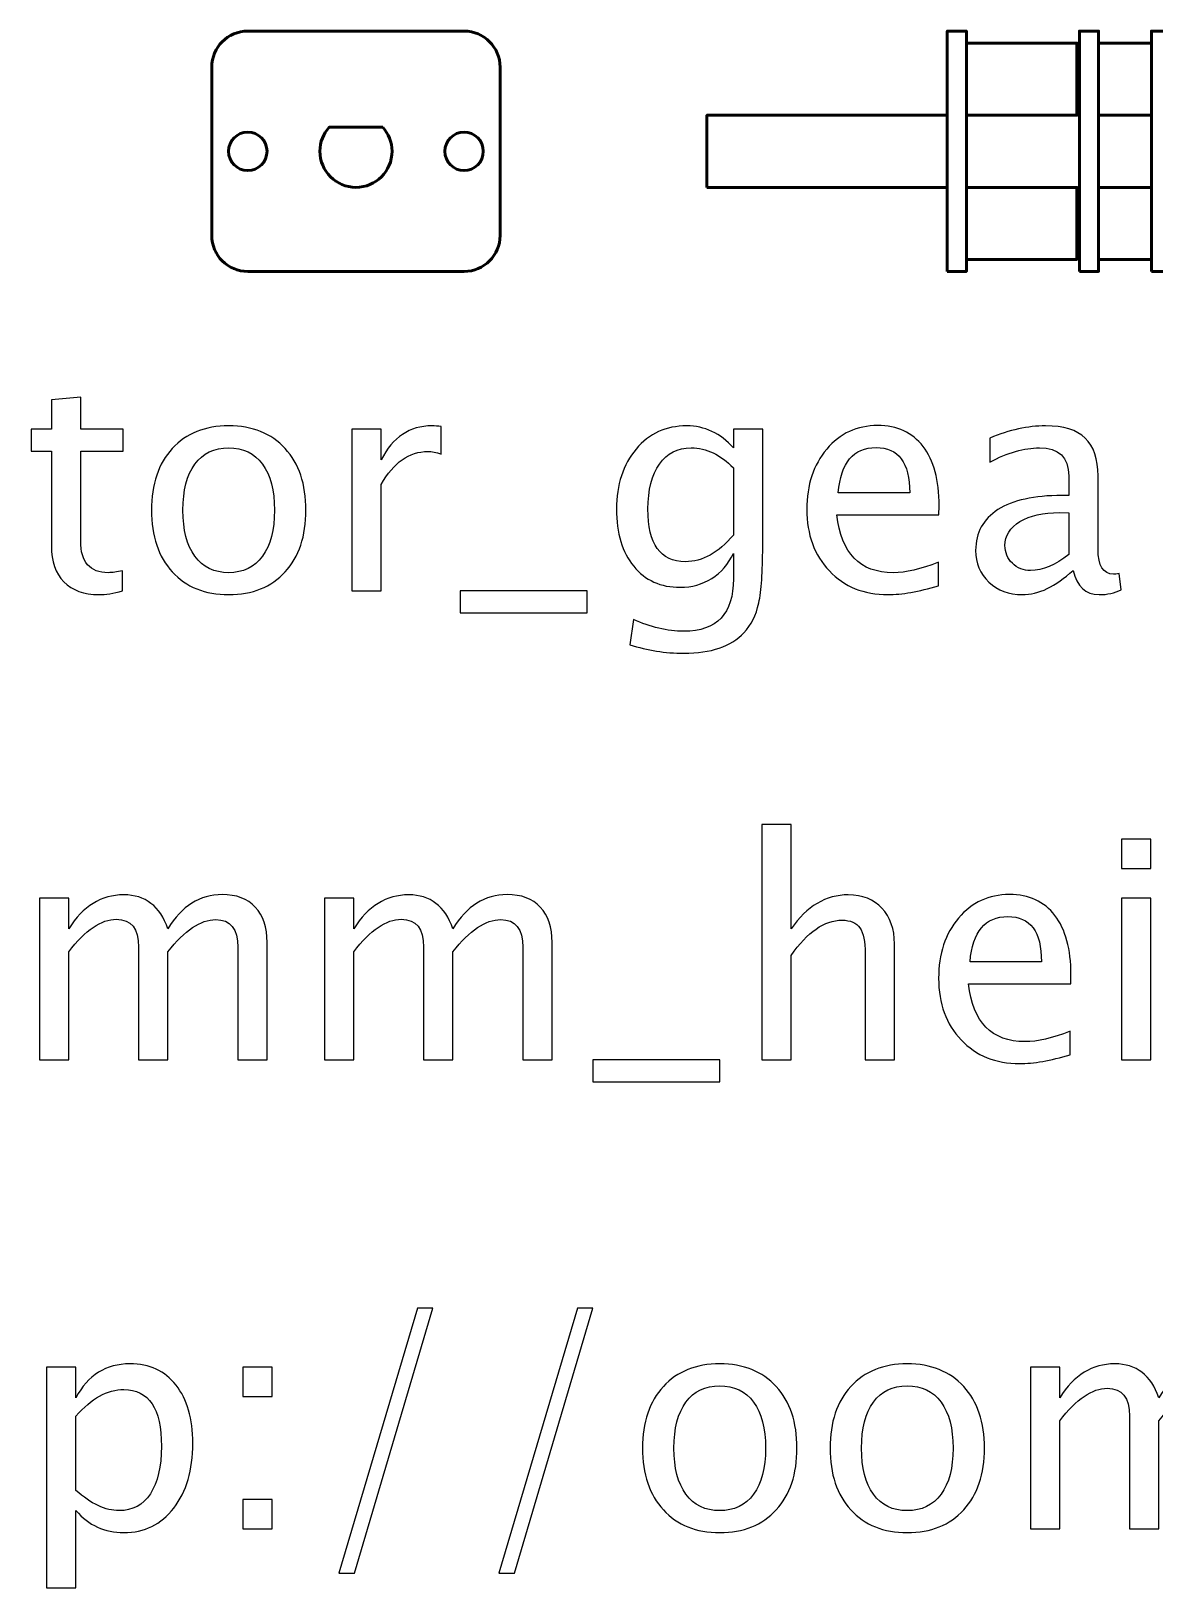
# Model space of a CAD drawing. Header units: centimetres. Extents: x -27.7 to 27.6, y -20.2 to 43.3.
# Drawn here: x -2.35 to 2.32, y 27.02 to 33.5 of the extents above; entities that cross this region are included whole.
import ezdxf

# ---------------------------------------------------------------- set-up
doc = ezdxf.new("R2010")
doc.units = ezdxf.units.CM
doc.header["$MEASUREMENT"] = 0
doc.layers.add('Layer 1', color=7, linetype='Continuous')

msp = doc.modelspace()

# ---------------------------------------------------------------- linework, layer by layer
at = {"layer": 'Layer 1', "lineweight": 53}
for points in [[(1.45999, 32.4999), (1.53999, 32.4999), (1.53999, 33.4999), (1.45999, 33.4999), (1.45999, 32.4999)], [(2.00999, 32.4999), (2.08999, 32.4999), (2.08999, 33.4999), (2.00999, 33.4999), (2.00999, 32.4999)], [(2.30999, 32.4999), (2.38999, 32.4999), (2.38999, 33.4999), (2.30999, 33.4999), (2.30999, 32.4999)], [(1.53999, 33.1501), (1.99999, 33.1501), (1.99999, 33.4501), (1.53999, 33.4501), (1.53999, 33.1501)], [(2.08999, 33.1501), (2.30999, 33.1501), (2.30999, 33.4501), (2.08999, 33.4501), (2.08999, 33.1501)], [(0.45999, 32.84979), (1.45999, 32.84979), (1.45999, 33.14979), (0.45999, 33.14979), (0.45999, 32.84979)], [(1.53999, 32.5499), (1.99999, 32.5499), (1.99999, 32.8499), (1.53999, 32.8499), (1.53999, 32.5499)], [(2.08999, 32.5499), (2.30999, 32.5499), (2.30999, 32.8499), (2.08999, 32.8499), (2.08999, 32.5499)]]:
    msp.add_lwpolyline(points, close=True, dxfattribs=at)
for centre in [(-1.45, 33), (-0.55, 33)]:
    msp.add_ellipse(centre, major_axis=(0, 0.08), ratio=1, dxfattribs=at)
for points, knots in [([(-1.6, 32.65), (-1.6, 32.65), (-1.6, 33.35), (-1.6, 33.35), (-1.6, 33.35), (-1.6, 33.43286), (-1.53286, 33.5), (-1.45, 33.5), (-1.45, 33.5), (-1.45, 33.5), (-0.55, 33.5), (-0.55, 33.5), (-0.55, 33.5), (-0.46714, 33.5), (-0.4, 33.43286), (-0.4, 33.35), (-0.4, 33.35), (-0.4, 33.35), (-0.4, 32.65), (-0.4, 32.65), (-0.4, 32.65), (-0.4, 32.56714), (-0.46714, 32.5), (-0.55, 32.5), (-0.55, 32.5), (-0.55, 32.5), (-1.45, 32.5), (-1.45, 32.5), (-1.45, 32.5), (-1.53286, 32.5), (-1.6, 32.56714), (-1.6, 32.65)], [0, 0, 0, 0, 0.1111111, 0.1111111, 0.1111111, 0.1111111, 0.2222222, 0.2222222, 0.2222222, 0.2222222, 0.3333333, 0.3333333, 0.3333333, 0.3333333, 0.4444444, 0.4444444, 0.4444444, 0.4444444, 0.5555556, 0.5555556, 0.5555556, 0.5555556, 0.6666667, 0.6666667, 0.6666667, 0.6666667, 0.7777778, 0.7777778, 0.7777778, 0.7777778, 1, 1, 1, 1]), ([(-0.88821, 33.1), (-0.86446, 33.07347), (-0.85, 33.03842), (-0.85, 33), (-0.85, 33), (-0.85, 32.91716), (-0.91716, 32.85), (-1, 32.85), (-1, 32.85), (-1.08284, 32.85), (-1.15, 32.91716), (-1.15, 33), (-1.15, 33), (-1.15, 33.03842), (-1.13554, 33.07347), (-1.11179, 33.1), (-1.11179, 33.1), (-1.11179, 33.1), (-0.88821, 33.1), (-0.88821, 33.1)], [0, 0, 0, 0, 0.1666667, 0.1666667, 0.1666667, 0.1666667, 0.3333333, 0.3333333, 0.3333333, 0.3333333, 0.5, 0.5, 0.5, 0.5, 0.6666667, 0.6666667, 0.6666667, 0.6666667, 1, 1, 1, 1])]:
    msp.add_open_spline(points, degree=3, knots=knots, dxfattribs=at)
at = {"layer": 'Layer 1'}
for points, knots in [([(-1.97131, 31.17065), (-2.00899, 31.16028), (-2.0418, 31.1552), (-2.06952, 31.1552), (-2.06952, 31.1552), (-2.13175, 31.1552), (-2.18022, 31.17298), (-2.21493, 31.20854), (-2.21493, 31.20854), (-2.24986, 31.2441), (-2.26721, 31.29341), (-2.26721, 31.3567), (-2.26721, 31.3567), (-2.26721, 31.3567), (-2.26721, 31.75208), (-2.26721, 31.75208), (-2.26721, 31.75208), (-2.26721, 31.75208), (-2.35145, 31.75208), (-2.35145, 31.75208), (-2.35145, 31.75208), (-2.35145, 31.75208), (-2.35145, 31.84352), (-2.35145, 31.84352), (-2.35145, 31.84352), (-2.35145, 31.84352), (-2.26721, 31.84352), (-2.26721, 31.84352), (-2.26721, 31.84352), (-2.26721, 31.84352), (-2.26721, 31.96522), (-2.26721, 31.96522), (-2.26721, 31.96522), (-2.26721, 31.96522), (-2.1453, 31.97686), (-2.1453, 31.97686), (-2.1453, 31.97686), (-2.1453, 31.97686), (-2.1453, 31.84352), (-2.1453, 31.84352), (-2.1453, 31.84352), (-2.1453, 31.84352), (-1.96877, 31.84352), (-1.96877, 31.84352), (-1.96877, 31.84352), (-1.96877, 31.84352), (-1.96877, 31.75208), (-1.96877, 31.75208), (-1.96877, 31.75208), (-1.96877, 31.75208), (-2.1453, 31.75208), (-2.1453, 31.75208), (-2.1453, 31.75208), (-2.1453, 31.75208), (-2.1453, 31.37871), (-2.1453, 31.37871), (-2.1453, 31.37871), (-2.1453, 31.29066), (-2.10699, 31.24664), (-2.03058, 31.24664), (-2.03058, 31.24664), (-2.01428, 31.24664), (-1.9946, 31.24939), (-1.97131, 31.25468), (-1.97131, 31.25468), (-1.97131, 31.25468), (-1.97131, 31.17065), (-1.97131, 31.17065)], [0, 0, 0, 0, 0.0555556, 0.0555556, 0.0555556, 0.0555556, 0.1111111, 0.1111111, 0.1111111, 0.1111111, 0.1666667, 0.1666667, 0.1666667, 0.1666667, 0.2222222, 0.2222222, 0.2222222, 0.2222222, 0.2777778, 0.2777778, 0.2777778, 0.2777778, 0.3333333, 0.3333333, 0.3333333, 0.3333333, 0.3888889, 0.3888889, 0.3888889, 0.3888889, 0.4444444, 0.4444444, 0.4444444, 0.4444444, 0.5, 0.5, 0.5, 0.5, 0.5555556, 0.5555556, 0.5555556, 0.5555556, 0.6111111, 0.6111111, 0.6111111, 0.6111111, 0.6666667, 0.6666667, 0.6666667, 0.6666667, 0.7222222, 0.7222222, 0.7222222, 0.7222222, 0.7777778, 0.7777778, 0.7777778, 0.7777778, 0.8333333, 0.8333333, 0.8333333, 0.8333333, 0.8888889, 0.8888889, 0.8888889, 0.8888889, 1, 1, 1, 1]), ([(-1.52936, 31.1552), (-1.62821, 31.1552), (-1.70652, 31.18674), (-1.76409, 31.24981), (-1.76409, 31.24981), (-1.82188, 31.31289), (-1.85066, 31.39861), (-1.85066, 31.50677), (-1.85066, 31.50677), (-1.85066, 31.61471), (-1.82188, 31.70023), (-1.76409, 31.76309), (-1.76409, 31.76309), (-1.70652, 31.82595), (-1.62821, 31.85749), (-1.52936, 31.85749), (-1.52936, 31.85749), (-1.43052, 31.85749), (-1.3522, 31.82595), (-1.29463, 31.76309), (-1.29463, 31.76309), (-1.23685, 31.70023), (-1.20806, 31.61471), (-1.20806, 31.50677), (-1.20806, 31.50677), (-1.20806, 31.39861), (-1.23685, 31.31289), (-1.29463, 31.24981), (-1.29463, 31.24981), (-1.3522, 31.18674), (-1.43052, 31.1552), (-1.52936, 31.1552)], [0, 0, 0, 0, 0.1111111, 0.1111111, 0.1111111, 0.1111111, 0.2222222, 0.2222222, 0.2222222, 0.2222222, 0.3333333, 0.3333333, 0.3333333, 0.3333333, 0.4444444, 0.4444444, 0.4444444, 0.4444444, 0.5555556, 0.5555556, 0.5555556, 0.5555556, 0.6666667, 0.6666667, 0.6666667, 0.6666667, 0.7777778, 0.7777778, 0.7777778, 0.7777778, 1, 1, 1, 1]), ([(-1.01714, 31.17044), (-1.01714, 31.17044), (-1.01714, 31.84352), (-1.01714, 31.84352), (-1.01714, 31.84352), (-1.01714, 31.84352), (-0.89523, 31.84352), (-0.89523, 31.84352), (-0.89523, 31.84352), (-0.89523, 31.84352), (-0.89523, 31.71631), (-0.89523, 31.71631), (-0.89523, 31.71631), (-0.84676, 31.8105), (-0.77649, 31.85749), (-0.6842, 31.85749), (-0.6842, 31.85749), (-0.67171, 31.85749), (-0.65859, 31.85643), (-0.64505, 31.85431), (-0.64505, 31.85431), (-0.64505, 31.85431), (-0.64505, 31.74023), (-0.64505, 31.74023), (-0.64505, 31.74023), (-0.66621, 31.74721), (-0.68484, 31.75081), (-0.70092, 31.75081), (-0.70092, 31.75081), (-0.77839, 31.75081), (-0.84316, 31.70509), (-0.89523, 31.61344), (-0.89523, 31.61344), (-0.89523, 31.61344), (-0.89523, 31.17044), (-0.89523, 31.17044), (-0.89523, 31.17044), (-0.89523, 31.17044), (-1.01714, 31.17044), (-1.01714, 31.17044)], [0, 0, 0, 0, 0.0909091, 0.0909091, 0.0909091, 0.0909091, 0.1818182, 0.1818182, 0.1818182, 0.1818182, 0.2727273, 0.2727273, 0.2727273, 0.2727273, 0.3636364, 0.3636364, 0.3636364, 0.3636364, 0.4545455, 0.4545455, 0.4545455, 0.4545455, 0.5454545, 0.5454545, 0.5454545, 0.5454545, 0.6363636, 0.6363636, 0.6363636, 0.6363636, 0.7272727, 0.7272727, 0.7272727, 0.7272727, 0.8181818, 0.8181818, 0.8181818, 0.8181818, 1, 1, 1, 1]), ([(0.14001, 30.94693), (0.14001, 30.94693), (0.1544, 31.05233), (0.1544, 31.05233), (0.1544, 31.05233), (0.22509, 31.01931), (0.29515, 31.00281), (0.36437, 31.00281), (0.36437, 31.00281), (0.50173, 31.00281), (0.57052, 31.07562), (0.57052, 31.22103), (0.57052, 31.22103), (0.57052, 31.22103), (0.57052, 31.32686), (0.57052, 31.32686), (0.57052, 31.32686), (0.54936, 31.2822), (0.5193, 31.2477), (0.48014, 31.22293), (0.48014, 31.22293), (0.44099, 31.19817), (0.39738, 31.18568), (0.34934, 31.18568), (0.34934, 31.18568), (0.26785, 31.18568), (0.20329, 31.21489), (0.15567, 31.27331), (0.15567, 31.27331), (0.10805, 31.33172), (0.08413, 31.41089), (0.08413, 31.51079), (0.08413, 31.51079), (0.08413, 31.61302), (0.11122, 31.69642), (0.16541, 31.76097), (0.16541, 31.76097), (0.2198, 31.82532), (0.28986, 31.85749), (0.37601, 31.85749), (0.37601, 31.85749), (0.45136, 31.85749), (0.51634, 31.82701), (0.57052, 31.76584), (0.57052, 31.76584), (0.57052, 31.76584), (0.57052, 31.84352), (0.57052, 31.84352), (0.57052, 31.84352), (0.57052, 31.84352), (0.69244, 31.84352), (0.69244, 31.84352), (0.69244, 31.84352), (0.69244, 31.84352), (0.69244, 31.35416), (0.69244, 31.35416), (0.69244, 31.35416), (0.69244, 31.24897), (0.68694, 31.17107), (0.67593, 31.12049), (0.67593, 31.12049), (0.66513, 31.0699), (0.64439, 31.02842), (0.61434, 30.99624), (0.61434, 30.99624), (0.561, 30.93973), (0.4776, 30.91137), (0.36437, 30.91137), (0.36437, 30.91137), (0.28669, 30.91137), (0.21197, 30.92322), (0.14001, 30.94693)], [0, 0, 0, 0, 0.0526316, 0.0526316, 0.0526316, 0.0526316, 0.1052632, 0.1052632, 0.1052632, 0.1052632, 0.1578947, 0.1578947, 0.1578947, 0.1578947, 0.2105263, 0.2105263, 0.2105263, 0.2105263, 0.2631579, 0.2631579, 0.2631579, 0.2631579, 0.3157895, 0.3157895, 0.3157895, 0.3157895, 0.3684211, 0.3684211, 0.3684211, 0.3684211, 0.4210526, 0.4210526, 0.4210526, 0.4210526, 0.4736842, 0.4736842, 0.4736842, 0.4736842, 0.5263158, 0.5263158, 0.5263158, 0.5263158, 0.5789474, 0.5789474, 0.5789474, 0.5789474, 0.6315789, 0.6315789, 0.6315789, 0.6315789, 0.6842105, 0.6842105, 0.6842105, 0.6842105, 0.7368421, 0.7368421, 0.7368421, 0.7368421, 0.7894737, 0.7894737, 0.7894737, 0.7894737, 0.8421053, 0.8421053, 0.8421053, 0.8421053, 0.8947368, 0.8947368, 0.8947368, 0.8947368, 1, 1, 1, 1]), ([(1.4233, 31.19203), (1.34139, 31.16748), (1.27133, 31.1552), (1.21291, 31.1552), (1.21291, 31.1552), (1.11322, 31.1552), (1.03215, 31.18822), (0.96971, 31.25405), (0.96971, 31.25405), (0.90727, 31.31987), (0.87595, 31.40517), (0.87595, 31.51015), (0.87595, 31.51015), (0.87595, 31.61196), (0.90346, 31.69557), (0.95871, 31.76097), (0.95871, 31.76097), (1.01395, 31.82616), (1.08464, 31.85876), (1.17079, 31.85876), (1.17079, 31.85876), (1.25228, 31.85876), (1.31535, 31.82976), (1.3598, 31.77177), (1.3598, 31.77177), (1.40425, 31.71377), (1.42648, 31.63165), (1.42648, 31.52518), (1.42648, 31.52518), (1.42648, 31.52518), (1.42584, 31.48793), (1.42584, 31.48793), (1.42584, 31.48793), (1.42584, 31.48793), (1.0004, 31.48793), (1.0004, 31.48793), (1.0004, 31.48793), (1.01818, 31.32707), (1.09671, 31.24664), (1.23577, 31.24664), (1.23577, 31.24664), (1.28678, 31.24664), (1.34922, 31.26103), (1.4233, 31.28982), (1.4233, 31.28982), (1.4233, 31.28982), (1.4233, 31.19203), (1.4233, 31.19203)], [0, 0, 0, 0, 0.0769231, 0.0769231, 0.0769231, 0.0769231, 0.1538462, 0.1538462, 0.1538462, 0.1538462, 0.2307692, 0.2307692, 0.2307692, 0.2307692, 0.3076923, 0.3076923, 0.3076923, 0.3076923, 0.3846154, 0.3846154, 0.3846154, 0.3846154, 0.4615385, 0.4615385, 0.4615385, 0.4615385, 0.5384615, 0.5384615, 0.5384615, 0.5384615, 0.6153846, 0.6153846, 0.6153846, 0.6153846, 0.6923077, 0.6923077, 0.6923077, 0.6923077, 0.7692308, 0.7692308, 0.7692308, 0.7692308, 0.8461538, 0.8461538, 0.8461538, 0.8461538, 1, 1, 1, 1]), ([(1.98378, 31.25616), (1.91054, 31.18885), (1.84006, 31.1552), (1.77233, 31.1552), (1.77233, 31.1552), (1.71666, 31.1552), (1.67031, 31.17256), (1.63369, 31.20748), (1.63369, 31.20748), (1.59686, 31.2424), (1.57845, 31.28643), (1.57845, 31.33956), (1.57845, 31.33956), (1.57845, 31.413), (1.60935, 31.46952), (1.67116, 31.50888), (1.67116, 31.50888), (1.73296, 31.54825), (1.82165, 31.56794), (1.93721, 31.56794), (1.93721, 31.56794), (1.93721, 31.56794), (1.96579, 31.56794), (1.96579, 31.56794), (1.96579, 31.56794), (1.96579, 31.56794), (1.96579, 31.649), (1.96579, 31.649), (1.96579, 31.649), (1.96579, 31.72711), (1.92515, 31.76605), (1.84366, 31.76605), (1.84366, 31.76605), (1.78058, 31.76605), (1.71158, 31.74616), (1.63687, 31.70636), (1.63687, 31.70636), (1.63687, 31.70636), (1.63687, 31.80669), (1.63687, 31.80669), (1.63687, 31.80669), (1.71899, 31.84056), (1.79646, 31.85749), (1.86906, 31.85749), (1.86906, 31.85749), (1.94377, 31.85749), (1.99902, 31.84056), (2.03436, 31.80648), (2.03436, 31.80648), (2.06992, 31.7724), (2.0877, 31.71991), (2.0877, 31.649), (2.0877, 31.649), (2.0877, 31.649), (2.0877, 31.34485), (2.0877, 31.34485), (2.0877, 31.34485), (2.0877, 31.27521), (2.10908, 31.24029), (2.15205, 31.24029), (2.15205, 31.24029), (2.15734, 31.24029), (2.16517, 31.24113), (2.17554, 31.24283), (2.17554, 31.24283), (2.17554, 31.24283), (2.18422, 31.1751), (2.18422, 31.1751), (2.18422, 31.1751), (2.15649, 31.16176), (2.12601, 31.1552), (2.09257, 31.1552), (2.09257, 31.1552), (2.03563, 31.1552), (1.99944, 31.18885), (1.98378, 31.25616)], [0, 0, 0, 0, 0.05, 0.05, 0.05, 0.05, 0.1, 0.1, 0.1, 0.1, 0.15, 0.15, 0.15, 0.15, 0.2, 0.2, 0.2, 0.2, 0.25, 0.25, 0.25, 0.25, 0.3, 0.3, 0.3, 0.3, 0.35, 0.35, 0.35, 0.35, 0.4, 0.4, 0.4, 0.4, 0.45, 0.45, 0.45, 0.45, 0.5, 0.5, 0.5, 0.5, 0.55, 0.55, 0.55, 0.55, 0.6, 0.6, 0.6, 0.6, 0.65, 0.65, 0.65, 0.65, 0.7, 0.7, 0.7, 0.7, 0.75, 0.75, 0.75, 0.75, 0.8, 0.8, 0.8, 0.8, 0.85, 0.85, 0.85, 0.85, 0.9, 0.9, 0.9, 0.9, 1, 1, 1, 1]), ([(-1.52957, 31.24664), (-1.46925, 31.24664), (-1.42226, 31.26929), (-1.38882, 31.31479), (-1.38882, 31.31479), (-1.35559, 31.36009), (-1.33887, 31.42422), (-1.33887, 31.50677), (-1.33887, 31.50677), (-1.33887, 31.5891), (-1.35559, 31.65302), (-1.38882, 31.69832), (-1.38882, 31.69832), (-1.42226, 31.7434), (-1.46925, 31.76605), (-1.52957, 31.76605), (-1.52957, 31.76605), (-1.59011, 31.76605), (-1.6371, 31.7434), (-1.67012, 31.69832), (-1.67012, 31.69832), (-1.70335, 31.65302), (-1.71986, 31.5891), (-1.71986, 31.50677), (-1.71986, 31.50677), (-1.71986, 31.42422), (-1.70335, 31.36009), (-1.67012, 31.31479), (-1.67012, 31.31479), (-1.6371, 31.26929), (-1.59011, 31.24664), (-1.52957, 31.24664)], [0, 0, 0, 0, 0.1111111, 0.1111111, 0.1111111, 0.1111111, 0.2222222, 0.2222222, 0.2222222, 0.2222222, 0.3333333, 0.3333333, 0.3333333, 0.3333333, 0.4444444, 0.4444444, 0.4444444, 0.4444444, 0.5555556, 0.5555556, 0.5555556, 0.5555556, 0.6666667, 0.6666667, 0.6666667, 0.6666667, 0.7777778, 0.7777778, 0.7777778, 0.7777778, 1, 1, 1, 1]), ([(0.57052, 31.40327), (0.57052, 31.40327), (0.57052, 31.68245), (0.57052, 31.68245), (0.57052, 31.68245), (0.51676, 31.73811), (0.45813, 31.76605), (0.39484, 31.76605), (0.39484, 31.76605), (0.33854, 31.76605), (0.29452, 31.74362), (0.26277, 31.69853), (0.26277, 31.69853), (0.23081, 31.65366), (0.21493, 31.59122), (0.21493, 31.51164), (0.21493, 31.51164), (0.21493, 31.36538), (0.26679, 31.29236), (0.37072, 31.29236), (0.37072, 31.29236), (0.44141, 31.29236), (0.50808, 31.3294), (0.57052, 31.40327)], [0, 0, 0, 0, 0.1428571, 0.1428571, 0.1428571, 0.1428571, 0.2857143, 0.2857143, 0.2857143, 0.2857143, 0.4285714, 0.4285714, 0.4285714, 0.4285714, 0.5714286, 0.5714286, 0.5714286, 0.5714286, 0.7142857, 0.7142857, 0.7142857, 0.7142857, 1, 1, 1, 1]), ([(1.00675, 31.57937), (1.00675, 31.57937), (1.30392, 31.57937), (1.30392, 31.57937), (1.30392, 31.57937), (1.30392, 31.70467), (1.25715, 31.76732), (1.16381, 31.76732), (1.16381, 31.76732), (1.06983, 31.76732), (1.01755, 31.70467), (1.00675, 31.57937)], [0, 0, 0, 0, 0.25, 0.25, 0.25, 0.25, 0.5, 0.5, 0.5, 0.5, 1, 1, 1, 1]), ([(1.96579, 31.32262), (1.96579, 31.32262), (1.96579, 31.49555), (1.96579, 31.49555), (1.96579, 31.49555), (1.96579, 31.49555), (1.92663, 31.49682), (1.92663, 31.49682), (1.92663, 31.49682), (1.8589, 31.49682), (1.80429, 31.48433), (1.76259, 31.45936), (1.76259, 31.45936), (1.72111, 31.43417), (1.70036, 31.40094), (1.70036, 31.35945), (1.70036, 31.35945), (1.70036, 31.33045), (1.71074, 31.3059), (1.73127, 31.28579), (1.73127, 31.28579), (1.75201, 31.26569), (1.7772, 31.25553), (1.80704, 31.25553), (1.80704, 31.25553), (1.85784, 31.25553), (1.91075, 31.27796), (1.96579, 31.32262)], [0, 0, 0, 0, 0.125, 0.125, 0.125, 0.125, 0.25, 0.25, 0.25, 0.25, 0.375, 0.375, 0.375, 0.375, 0.5, 0.5, 0.5, 0.5, 0.625, 0.625, 0.625, 0.625, 0.75, 0.75, 0.75, 0.75, 1, 1, 1, 1]), ([(-0.56609, 31.079), (-0.56609, 31.079), (-0.56609, 31.17044), (-0.56609, 31.17044), (-0.56609, 31.17044), (-0.56609, 31.17044), (-0.03779, 31.17044), (-0.03779, 31.17044), (-0.03779, 31.17044), (-0.03779, 31.17044), (-0.03779, 31.079), (-0.03779, 31.079), (-0.03779, 31.079), (-0.03779, 31.079), (-0.56609, 31.079), (-0.56609, 31.079)], [0, 0, 0, 0, 0.2, 0.2, 0.2, 0.2, 0.4, 0.4, 0.4, 0.4, 0.6, 0.6, 0.6, 0.6, 1, 1, 1, 1]), ([(0.68938, 29.21894), (0.68938, 29.21894), (0.68938, 30.19808), (0.68938, 30.19808), (0.68938, 30.19808), (0.68938, 30.19808), (0.81129, 30.19808), (0.81129, 30.19808), (0.81129, 30.19808), (0.81129, 30.19808), (0.81129, 29.76481), (0.81129, 29.76481), (0.81129, 29.76481), (0.87585, 29.859), (0.95501, 29.90599), (1.04856, 29.90599), (1.04856, 29.90599), (1.1074, 29.90599), (1.15418, 29.88757), (1.18868, 29.85053), (1.18868, 29.85053), (1.22318, 29.8137), (1.24054, 29.76396), (1.24054, 29.70174), (1.24054, 29.70174), (1.24054, 29.70174), (1.24054, 29.21894), (1.24054, 29.21894), (1.24054, 29.21894), (1.24054, 29.21894), (1.11862, 29.21894), (1.11862, 29.21894), (1.11862, 29.21894), (1.11862, 29.21894), (1.11862, 29.66194), (1.11862, 29.66194), (1.11862, 29.66194), (1.11862, 29.7119), (1.11121, 29.74746), (1.09661, 29.76862), (1.09661, 29.76862), (1.08179, 29.79), (1.05745, 29.80058), (1.02338, 29.80058), (1.02338, 29.80058), (0.94845, 29.80058), (0.87775, 29.75169), (0.81129, 29.6539), (0.81129, 29.6539), (0.81129, 29.6539), (0.81129, 29.21894), (0.81129, 29.21894), (0.81129, 29.21894), (0.81129, 29.21894), (0.68938, 29.21894), (0.68938, 29.21894)], [0, 0, 0, 0, 0.0666667, 0.0666667, 0.0666667, 0.0666667, 0.1333333, 0.1333333, 0.1333333, 0.1333333, 0.2, 0.2, 0.2, 0.2, 0.2666667, 0.2666667, 0.2666667, 0.2666667, 0.3333333, 0.3333333, 0.3333333, 0.3333333, 0.4, 0.4, 0.4, 0.4, 0.4666667, 0.4666667, 0.4666667, 0.4666667, 0.5333333, 0.5333333, 0.5333333, 0.5333333, 0.6, 0.6, 0.6, 0.6, 0.6666667, 0.6666667, 0.6666667, 0.6666667, 0.7333333, 0.7333333, 0.7333333, 0.7333333, 0.8, 0.8, 0.8, 0.8, 0.8666667, 0.8666667, 0.8666667, 0.8666667, 1, 1, 1, 1]), ([(2.18518, 30.0152), (2.18518, 30.0152), (2.18518, 30.13712), (2.18518, 30.13712), (2.18518, 30.13712), (2.18518, 30.13712), (2.30709, 30.13712), (2.30709, 30.13712), (2.30709, 30.13712), (2.30709, 30.13712), (2.30709, 30.0152), (2.30709, 30.0152), (2.30709, 30.0152), (2.30709, 30.0152), (2.18518, 30.0152), (2.18518, 30.0152)], [0, 0, 0, 0, 0.2, 0.2, 0.2, 0.2, 0.4, 0.4, 0.4, 0.4, 0.6, 0.6, 0.6, 0.6, 1, 1, 1, 1]), ([(-2.31704, 29.21894), (-2.31704, 29.21894), (-2.31704, 29.89202), (-2.31704, 29.89202), (-2.31704, 29.89202), (-2.31704, 29.89202), (-2.19513, 29.89202), (-2.19513, 29.89202), (-2.19513, 29.89202), (-2.19513, 29.89202), (-2.19513, 29.76481), (-2.19513, 29.76481), (-2.19513, 29.76481), (-2.13565, 29.859), (-2.05945, 29.90599), (-1.96611, 29.90599), (-1.96611, 29.90599), (-1.87616, 29.90599), (-1.81499, 29.859), (-1.78239, 29.76481), (-1.78239, 29.76481), (-1.72461, 29.85985), (-1.64926, 29.90726), (-1.55676, 29.90726), (-1.55676, 29.90726), (-1.49771, 29.90726), (-1.45178, 29.8899), (-1.41897, 29.85498), (-1.41897, 29.85498), (-1.38616, 29.82005), (-1.36965, 29.77116), (-1.36965, 29.7083), (-1.36965, 29.7083), (-1.36965, 29.7083), (-1.36965, 29.21894), (-1.36965, 29.21894), (-1.36965, 29.21894), (-1.36965, 29.21894), (-1.49157, 29.21894), (-1.49157, 29.21894), (-1.49157, 29.21894), (-1.49157, 29.21894), (-1.49157, 29.68819), (-1.49157, 29.68819), (-1.49157, 29.68819), (-1.49157, 29.76481), (-1.52205, 29.80312), (-1.58301, 29.80312), (-1.58301, 29.80312), (-1.64629, 29.80312), (-1.71275, 29.75846), (-1.78239, 29.66893), (-1.78239, 29.66893), (-1.78239, 29.66893), (-1.78239, 29.21894), (-1.78239, 29.21894), (-1.78239, 29.21894), (-1.78239, 29.21894), (-1.90431, 29.21894), (-1.90431, 29.21894), (-1.90431, 29.21894), (-1.90431, 29.21894), (-1.90431, 29.68861), (-1.90431, 29.68861), (-1.90431, 29.68861), (-1.90431, 29.76587), (-1.93521, 29.80439), (-1.99723, 29.80439), (-1.99723, 29.80439), (-2.05882, 29.80439), (-2.12486, 29.75952), (-2.19513, 29.66956), (-2.19513, 29.66956), (-2.19513, 29.66956), (-2.19513, 29.21894), (-2.19513, 29.21894), (-2.19513, 29.21894), (-2.19513, 29.21894), (-2.31704, 29.21894), (-2.31704, 29.21894)], [0, 0, 0, 0, 0.047619, 0.047619, 0.047619, 0.047619, 0.0952381, 0.0952381, 0.0952381, 0.0952381, 0.1428571, 0.1428571, 0.1428571, 0.1428571, 0.1904762, 0.1904762, 0.1904762, 0.1904762, 0.2380952, 0.2380952, 0.2380952, 0.2380952, 0.2857143, 0.2857143, 0.2857143, 0.2857143, 0.3333333, 0.3333333, 0.3333333, 0.3333333, 0.3809524, 0.3809524, 0.3809524, 0.3809524, 0.4285714, 0.4285714, 0.4285714, 0.4285714, 0.4761905, 0.4761905, 0.4761905, 0.4761905, 0.5238095, 0.5238095, 0.5238095, 0.5238095, 0.5714286, 0.5714286, 0.5714286, 0.5714286, 0.6190476, 0.6190476, 0.6190476, 0.6190476, 0.6666667, 0.6666667, 0.6666667, 0.6666667, 0.7142857, 0.7142857, 0.7142857, 0.7142857, 0.7619048, 0.7619048, 0.7619048, 0.7619048, 0.8095238, 0.8095238, 0.8095238, 0.8095238, 0.8571429, 0.8571429, 0.8571429, 0.8571429, 0.9047619, 0.9047619, 0.9047619, 0.9047619, 1, 1, 1, 1]), ([(-1.13132, 29.21894), (-1.13132, 29.21894), (-1.13132, 29.89202), (-1.13132, 29.89202), (-1.13132, 29.89202), (-1.13132, 29.89202), (-1.00941, 29.89202), (-1.00941, 29.89202), (-1.00941, 29.89202), (-1.00941, 29.89202), (-1.00941, 29.76481), (-1.00941, 29.76481), (-1.00941, 29.76481), (-0.94993, 29.859), (-0.87373, 29.90599), (-0.78039, 29.90599), (-0.78039, 29.90599), (-0.69044, 29.90599), (-0.62927, 29.859), (-0.59667, 29.76481), (-0.59667, 29.76481), (-0.53889, 29.85985), (-0.46354, 29.90726), (-0.37104, 29.90726), (-0.37104, 29.90726), (-0.31199, 29.90726), (-0.26606, 29.8899), (-0.23325, 29.85498), (-0.23325, 29.85498), (-0.20044, 29.82005), (-0.18393, 29.77116), (-0.18393, 29.7083), (-0.18393, 29.7083), (-0.18393, 29.7083), (-0.18393, 29.21894), (-0.18393, 29.21894), (-0.18393, 29.21894), (-0.18393, 29.21894), (-0.30585, 29.21894), (-0.30585, 29.21894), (-0.30585, 29.21894), (-0.30585, 29.21894), (-0.30585, 29.68819), (-0.30585, 29.68819), (-0.30585, 29.68819), (-0.30585, 29.76481), (-0.33633, 29.80312), (-0.39729, 29.80312), (-0.39729, 29.80312), (-0.46057, 29.80312), (-0.52703, 29.75846), (-0.59667, 29.66893), (-0.59667, 29.66893), (-0.59667, 29.66893), (-0.59667, 29.21894), (-0.59667, 29.21894), (-0.59667, 29.21894), (-0.59667, 29.21894), (-0.71859, 29.21894), (-0.71859, 29.21894), (-0.71859, 29.21894), (-0.71859, 29.21894), (-0.71859, 29.68861), (-0.71859, 29.68861), (-0.71859, 29.68861), (-0.71859, 29.76587), (-0.74949, 29.80439), (-0.81151, 29.80439), (-0.81151, 29.80439), (-0.8731, 29.80439), (-0.93914, 29.75952), (-1.00941, 29.66956), (-1.00941, 29.66956), (-1.00941, 29.66956), (-1.00941, 29.21894), (-1.00941, 29.21894), (-1.00941, 29.21894), (-1.00941, 29.21894), (-1.13132, 29.21894), (-1.13132, 29.21894)], [0, 0, 0, 0, 0.047619, 0.047619, 0.047619, 0.047619, 0.0952381, 0.0952381, 0.0952381, 0.0952381, 0.1428571, 0.1428571, 0.1428571, 0.1428571, 0.1904762, 0.1904762, 0.1904762, 0.1904762, 0.2380952, 0.2380952, 0.2380952, 0.2380952, 0.2857143, 0.2857143, 0.2857143, 0.2857143, 0.3333333, 0.3333333, 0.3333333, 0.3333333, 0.3809524, 0.3809524, 0.3809524, 0.3809524, 0.4285714, 0.4285714, 0.4285714, 0.4285714, 0.4761905, 0.4761905, 0.4761905, 0.4761905, 0.5238095, 0.5238095, 0.5238095, 0.5238095, 0.5714286, 0.5714286, 0.5714286, 0.5714286, 0.6190476, 0.6190476, 0.6190476, 0.6190476, 0.6666667, 0.6666667, 0.6666667, 0.6666667, 0.7142857, 0.7142857, 0.7142857, 0.7142857, 0.7619048, 0.7619048, 0.7619048, 0.7619048, 0.8095238, 0.8095238, 0.8095238, 0.8095238, 0.8571429, 0.8571429, 0.8571429, 0.8571429, 0.9047619, 0.9047619, 0.9047619, 0.9047619, 1, 1, 1, 1]), ([(1.97161, 29.24053), (1.8897, 29.21598), (1.81964, 29.2037), (1.76122, 29.2037), (1.76122, 29.2037), (1.66153, 29.2037), (1.58046, 29.23672), (1.51802, 29.30255), (1.51802, 29.30255), (1.45558, 29.36837), (1.42426, 29.45367), (1.42426, 29.55865), (1.42426, 29.55865), (1.42426, 29.66046), (1.45177, 29.74407), (1.50702, 29.80947), (1.50702, 29.80947), (1.56226, 29.87466), (1.63295, 29.90726), (1.7191, 29.90726), (1.7191, 29.90726), (1.80059, 29.90726), (1.86366, 29.87826), (1.90811, 29.82027), (1.90811, 29.82027), (1.95256, 29.76227), (1.97479, 29.68015), (1.97479, 29.57368), (1.97479, 29.57368), (1.97479, 29.57368), (1.97415, 29.53643), (1.97415, 29.53643), (1.97415, 29.53643), (1.97415, 29.53643), (1.54871, 29.53643), (1.54871, 29.53643), (1.54871, 29.53643), (1.56649, 29.37557), (1.64502, 29.29514), (1.78408, 29.29514), (1.78408, 29.29514), (1.83509, 29.29514), (1.89753, 29.30953), (1.97161, 29.33832), (1.97161, 29.33832), (1.97161, 29.33832), (1.97161, 29.24053), (1.97161, 29.24053)], [0, 0, 0, 0, 0.0769231, 0.0769231, 0.0769231, 0.0769231, 0.1538462, 0.1538462, 0.1538462, 0.1538462, 0.2307692, 0.2307692, 0.2307692, 0.2307692, 0.3076923, 0.3076923, 0.3076923, 0.3076923, 0.3846154, 0.3846154, 0.3846154, 0.3846154, 0.4615385, 0.4615385, 0.4615385, 0.4615385, 0.5384615, 0.5384615, 0.5384615, 0.5384615, 0.6153846, 0.6153846, 0.6153846, 0.6153846, 0.6923077, 0.6923077, 0.6923077, 0.6923077, 0.7692308, 0.7692308, 0.7692308, 0.7692308, 0.8461538, 0.8461538, 0.8461538, 0.8461538, 1, 1, 1, 1]), ([(2.18518, 29.21894), (2.18518, 29.21894), (2.18518, 29.89202), (2.18518, 29.89202), (2.18518, 29.89202), (2.18518, 29.89202), (2.30709, 29.89202), (2.30709, 29.89202), (2.30709, 29.89202), (2.30709, 29.89202), (2.30709, 29.21894), (2.30709, 29.21894), (2.30709, 29.21894), (2.30709, 29.21894), (2.18518, 29.21894), (2.18518, 29.21894)], [0, 0, 0, 0, 0.2, 0.2, 0.2, 0.2, 0.4, 0.4, 0.4, 0.4, 0.6, 0.6, 0.6, 0.6, 1, 1, 1, 1]), ([(1.55506, 29.62787), (1.55506, 29.62787), (1.85223, 29.62787), (1.85223, 29.62787), (1.85223, 29.62787), (1.85223, 29.75317), (1.80546, 29.81582), (1.71212, 29.81582), (1.71212, 29.81582), (1.61814, 29.81582), (1.56586, 29.75317), (1.55506, 29.62787)], [0, 0, 0, 0, 0.25, 0.25, 0.25, 0.25, 0.5, 0.5, 0.5, 0.5, 1, 1, 1, 1]), ([(-0.01418, 29.1275), (-0.01418, 29.1275), (-0.01418, 29.21894), (-0.01418, 29.21894), (-0.01418, 29.21894), (-0.01418, 29.21894), (0.51412, 29.21894), (0.51412, 29.21894), (0.51412, 29.21894), (0.51412, 29.21894), (0.51412, 29.1275), (0.51412, 29.1275), (0.51412, 29.1275), (0.51412, 29.1275), (-0.01418, 29.1275), (-0.01418, 29.1275)], [0, 0, 0, 0, 0.2, 0.2, 0.2, 0.2, 0.4, 0.4, 0.4, 0.4, 0.6, 0.6, 0.6, 0.6, 1, 1, 1, 1]), ([(-1.07078, 27.0833), (-1.07078, 27.0833), (-0.74419, 28.18562), (-0.74419, 28.18562), (-0.74419, 28.18562), (-0.74419, 28.18562), (-0.67964, 28.18562), (-0.67964, 28.18562), (-0.67964, 28.18562), (-0.67964, 28.18562), (-1.00623, 27.0833), (-1.00623, 27.0833), (-1.00623, 27.0833), (-1.00623, 27.0833), (-1.07078, 27.0833), (-1.07078, 27.0833)], [0, 0, 0, 0, 0.2, 0.2, 0.2, 0.2, 0.4, 0.4, 0.4, 0.4, 0.6, 0.6, 0.6, 0.6, 1, 1, 1, 1]), ([(-0.4049, 27.0833), (-0.4049, 27.0833), (-0.07831, 28.18562), (-0.07831, 28.18562), (-0.07831, 28.18562), (-0.07831, 28.18562), (-0.01376, 28.18562), (-0.01376, 28.18562), (-0.01376, 28.18562), (-0.01376, 28.18562), (-0.34035, 27.0833), (-0.34035, 27.0833), (-0.34035, 27.0833), (-0.34035, 27.0833), (-0.4049, 27.0833), (-0.4049, 27.0833)], [0, 0, 0, 0, 0.2, 0.2, 0.2, 0.2, 0.4, 0.4, 0.4, 0.4, 0.6, 0.6, 0.6, 0.6, 1, 1, 1, 1]), ([(-2.28698, 27.02234), (-2.28698, 27.02234), (-2.28698, 27.94052), (-2.28698, 27.94052), (-2.28698, 27.94052), (-2.28698, 27.94052), (-2.16507, 27.94052), (-2.16507, 27.94052), (-2.16507, 27.94052), (-2.16507, 27.94052), (-2.16507, 27.81331), (-2.16507, 27.81331), (-2.16507, 27.81331), (-2.11512, 27.9075), (-2.03998, 27.95449), (-1.93986, 27.95449), (-1.93986, 27.95449), (-1.8588, 27.95449), (-1.79509, 27.92507), (-1.74852, 27.86601), (-1.74852, 27.86601), (-1.70196, 27.80696), (-1.67867, 27.72632), (-1.67867, 27.62409), (-1.67867, 27.62409), (-1.67867, 27.51275), (-1.70513, 27.4228), (-1.75783, 27.35464), (-1.75783, 27.35464), (-1.81054, 27.28628), (-1.87996, 27.2522), (-1.9659, 27.2522), (-1.9659, 27.2522), (-2.04569, 27.2522), (-2.11215, 27.28268), (-2.16507, 27.34385), (-2.16507, 27.34385), (-2.16507, 27.34385), (-2.16507, 27.02234), (-2.16507, 27.02234), (-2.16507, 27.02234), (-2.16507, 27.02234), (-2.28698, 27.02234), (-2.28698, 27.02234)], [0, 0, 0, 0, 0.0833333, 0.0833333, 0.0833333, 0.0833333, 0.1666667, 0.1666667, 0.1666667, 0.1666667, 0.25, 0.25, 0.25, 0.25, 0.3333333, 0.3333333, 0.3333333, 0.3333333, 0.4166667, 0.4166667, 0.4166667, 0.4166667, 0.5, 0.5, 0.5, 0.5, 0.5833333, 0.5833333, 0.5833333, 0.5833333, 0.6666667, 0.6666667, 0.6666667, 0.6666667, 0.75, 0.75, 0.75, 0.75, 0.8333333, 0.8333333, 0.8333333, 0.8333333, 1, 1, 1, 1]), ([(-1.46997, 27.8186), (-1.46997, 27.8186), (-1.46997, 27.94052), (-1.46997, 27.94052), (-1.46997, 27.94052), (-1.46997, 27.94052), (-1.34806, 27.94052), (-1.34806, 27.94052), (-1.34806, 27.94052), (-1.34806, 27.94052), (-1.34806, 27.8186), (-1.34806, 27.8186), (-1.34806, 27.8186), (-1.34806, 27.8186), (-1.46997, 27.8186), (-1.46997, 27.8186)], [0, 0, 0, 0, 0.2, 0.2, 0.2, 0.2, 0.4, 0.4, 0.4, 0.4, 0.6, 0.6, 0.6, 0.6, 1, 1, 1, 1]), ([(0.5137, 27.2522), (0.41485, 27.2522), (0.33654, 27.28374), (0.27897, 27.34681), (0.27897, 27.34681), (0.22118, 27.40989), (0.1924, 27.49561), (0.1924, 27.60377), (0.1924, 27.60377), (0.1924, 27.71171), (0.22118, 27.79723), (0.27897, 27.86009), (0.27897, 27.86009), (0.33654, 27.92295), (0.41485, 27.95449), (0.5137, 27.95449), (0.5137, 27.95449), (0.61254, 27.95449), (0.69086, 27.92295), (0.74843, 27.86009), (0.74843, 27.86009), (0.80621, 27.79723), (0.835, 27.71171), (0.835, 27.60377), (0.835, 27.60377), (0.835, 27.49561), (0.80621, 27.40989), (0.74843, 27.34681), (0.74843, 27.34681), (0.69086, 27.28374), (0.61254, 27.2522), (0.5137, 27.2522)], [0, 0, 0, 0, 0.1111111, 0.1111111, 0.1111111, 0.1111111, 0.2222222, 0.2222222, 0.2222222, 0.2222222, 0.3333333, 0.3333333, 0.3333333, 0.3333333, 0.4444444, 0.4444444, 0.4444444, 0.4444444, 0.5555556, 0.5555556, 0.5555556, 0.5555556, 0.6666667, 0.6666667, 0.6666667, 0.6666667, 0.7777778, 0.7777778, 0.7777778, 0.7777778, 1, 1, 1, 1]), ([(1.29388, 27.2522), (1.19503, 27.2522), (1.11672, 27.28374), (1.05915, 27.34681), (1.05915, 27.34681), (1.00136, 27.40989), (0.97258, 27.49561), (0.97258, 27.60377), (0.97258, 27.60377), (0.97258, 27.71171), (1.00136, 27.79723), (1.05915, 27.86009), (1.05915, 27.86009), (1.11672, 27.92295), (1.19503, 27.95449), (1.29388, 27.95449), (1.29388, 27.95449), (1.39272, 27.95449), (1.47104, 27.92295), (1.52861, 27.86009), (1.52861, 27.86009), (1.58639, 27.79723), (1.61518, 27.71171), (1.61518, 27.60377), (1.61518, 27.60377), (1.61518, 27.49561), (1.58639, 27.40989), (1.52861, 27.34681), (1.52861, 27.34681), (1.47104, 27.28374), (1.39272, 27.2522), (1.29388, 27.2522)], [0, 0, 0, 0, 0.1111111, 0.1111111, 0.1111111, 0.1111111, 0.2222222, 0.2222222, 0.2222222, 0.2222222, 0.3333333, 0.3333333, 0.3333333, 0.3333333, 0.4444444, 0.4444444, 0.4444444, 0.4444444, 0.5555556, 0.5555556, 0.5555556, 0.5555556, 0.6666667, 0.6666667, 0.6666667, 0.6666667, 0.7777778, 0.7777778, 0.7777778, 0.7777778, 1, 1, 1, 1]), ([(1.8061, 27.26744), (1.8061, 27.26744), (1.8061, 27.94052), (1.8061, 27.94052), (1.8061, 27.94052), (1.8061, 27.94052), (1.92801, 27.94052), (1.92801, 27.94052), (1.92801, 27.94052), (1.92801, 27.94052), (1.92801, 27.81331), (1.92801, 27.81331), (1.92801, 27.81331), (1.98749, 27.9075), (2.06369, 27.95449), (2.15703, 27.95449), (2.15703, 27.95449), (2.24698, 27.95449), (2.30815, 27.9075), (2.34075, 27.81331), (2.34075, 27.81331), (2.39853, 27.90835), (2.47388, 27.95576), (2.56638, 27.95576), (2.56638, 27.95576), (2.62543, 27.95576), (2.67136, 27.9384), (2.70417, 27.90348), (2.70417, 27.90348), (2.73698, 27.86855), (2.75349, 27.81966), (2.75349, 27.7568), (2.75349, 27.7568), (2.75349, 27.7568), (2.75349, 27.26744), (2.75349, 27.26744), (2.75349, 27.26744), (2.75349, 27.26744), (2.63157, 27.26744), (2.63157, 27.26744), (2.63157, 27.26744), (2.63157, 27.26744), (2.63157, 27.73669), (2.63157, 27.73669), (2.63157, 27.73669), (2.63157, 27.81331), (2.60109, 27.85162), (2.54013, 27.85162), (2.54013, 27.85162), (2.47685, 27.85162), (2.41039, 27.80696), (2.34075, 27.71743), (2.34075, 27.71743), (2.34075, 27.71743), (2.34075, 27.26744), (2.34075, 27.26744), (2.34075, 27.26744), (2.34075, 27.26744), (2.21883, 27.26744), (2.21883, 27.26744), (2.21883, 27.26744), (2.21883, 27.26744), (2.21883, 27.73711), (2.21883, 27.73711), (2.21883, 27.73711), (2.21883, 27.81437), (2.18793, 27.85289), (2.12591, 27.85289), (2.12591, 27.85289), (2.06432, 27.85289), (1.99828, 27.80802), (1.92801, 27.71806), (1.92801, 27.71806), (1.92801, 27.71806), (1.92801, 27.26744), (1.92801, 27.26744), (1.92801, 27.26744), (1.92801, 27.26744), (1.8061, 27.26744), (1.8061, 27.26744)], [0, 0, 0, 0, 0.047619, 0.047619, 0.047619, 0.047619, 0.0952381, 0.0952381, 0.0952381, 0.0952381, 0.1428571, 0.1428571, 0.1428571, 0.1428571, 0.1904762, 0.1904762, 0.1904762, 0.1904762, 0.2380952, 0.2380952, 0.2380952, 0.2380952, 0.2857143, 0.2857143, 0.2857143, 0.2857143, 0.3333333, 0.3333333, 0.3333333, 0.3333333, 0.3809524, 0.3809524, 0.3809524, 0.3809524, 0.4285714, 0.4285714, 0.4285714, 0.4285714, 0.4761905, 0.4761905, 0.4761905, 0.4761905, 0.5238095, 0.5238095, 0.5238095, 0.5238095, 0.5714286, 0.5714286, 0.5714286, 0.5714286, 0.6190476, 0.6190476, 0.6190476, 0.6190476, 0.6666667, 0.6666667, 0.6666667, 0.6666667, 0.7142857, 0.7142857, 0.7142857, 0.7142857, 0.7619048, 0.7619048, 0.7619048, 0.7619048, 0.8095238, 0.8095238, 0.8095238, 0.8095238, 0.8571429, 0.8571429, 0.8571429, 0.8571429, 0.9047619, 0.9047619, 0.9047619, 0.9047619, 1, 1, 1, 1]), ([(0.51349, 27.34364), (0.57381, 27.34364), (0.6208, 27.36629), (0.65424, 27.41179), (0.65424, 27.41179), (0.68747, 27.45709), (0.70419, 27.52122), (0.70419, 27.60377), (0.70419, 27.60377), (0.70419, 27.6861), (0.68747, 27.75002), (0.65424, 27.79532), (0.65424, 27.79532), (0.6208, 27.8404), (0.57381, 27.86305), (0.51349, 27.86305), (0.51349, 27.86305), (0.45295, 27.86305), (0.40596, 27.8404), (0.37294, 27.79532), (0.37294, 27.79532), (0.33971, 27.75002), (0.3232, 27.6861), (0.3232, 27.60377), (0.3232, 27.60377), (0.3232, 27.52122), (0.33971, 27.45709), (0.37294, 27.41179), (0.37294, 27.41179), (0.40596, 27.36629), (0.45295, 27.34364), (0.51349, 27.34364)], [0, 0, 0, 0, 0.1111111, 0.1111111, 0.1111111, 0.1111111, 0.2222222, 0.2222222, 0.2222222, 0.2222222, 0.3333333, 0.3333333, 0.3333333, 0.3333333, 0.4444444, 0.4444444, 0.4444444, 0.4444444, 0.5555556, 0.5555556, 0.5555556, 0.5555556, 0.6666667, 0.6666667, 0.6666667, 0.6666667, 0.7777778, 0.7777778, 0.7777778, 0.7777778, 1, 1, 1, 1]), ([(1.29367, 27.34364), (1.35399, 27.34364), (1.40098, 27.36629), (1.43442, 27.41179), (1.43442, 27.41179), (1.46765, 27.45709), (1.48437, 27.52122), (1.48437, 27.60377), (1.48437, 27.60377), (1.48437, 27.6861), (1.46765, 27.75002), (1.43442, 27.79532), (1.43442, 27.79532), (1.40098, 27.8404), (1.35399, 27.86305), (1.29367, 27.86305), (1.29367, 27.86305), (1.23313, 27.86305), (1.18614, 27.8404), (1.15312, 27.79532), (1.15312, 27.79532), (1.11989, 27.75002), (1.10338, 27.6861), (1.10338, 27.60377), (1.10338, 27.60377), (1.10338, 27.52122), (1.11989, 27.45709), (1.15312, 27.41179), (1.15312, 27.41179), (1.18614, 27.36629), (1.23313, 27.34364), (1.29367, 27.34364)], [0, 0, 0, 0, 0.1111111, 0.1111111, 0.1111111, 0.1111111, 0.2222222, 0.2222222, 0.2222222, 0.2222222, 0.3333333, 0.3333333, 0.3333333, 0.3333333, 0.4444444, 0.4444444, 0.4444444, 0.4444444, 0.5555556, 0.5555556, 0.5555556, 0.5555556, 0.6666667, 0.6666667, 0.6666667, 0.6666667, 0.7777778, 0.7777778, 0.7777778, 0.7777778, 1, 1, 1, 1]), ([(-2.16507, 27.42788), (-2.1022, 27.37179), (-2.0423, 27.34364), (-1.98537, 27.34364), (-1.98537, 27.34364), (-1.92928, 27.34364), (-1.88589, 27.36713), (-1.85541, 27.41391), (-1.85541, 27.41391), (-1.82472, 27.46069), (-1.80948, 27.52651), (-1.80948, 27.6116), (-1.80948, 27.6116), (-1.80948, 27.76907), (-1.86155, 27.84781), (-1.96568, 27.84781), (-1.96568, 27.84781), (-2.03384, 27.84781), (-2.1003, 27.81098), (-2.16507, 27.73711), (-2.16507, 27.73711), (-2.16507, 27.73711), (-2.16507, 27.42788), (-2.16507, 27.42788)], [0, 0, 0, 0, 0.1428571, 0.1428571, 0.1428571, 0.1428571, 0.2857143, 0.2857143, 0.2857143, 0.2857143, 0.4285714, 0.4285714, 0.4285714, 0.4285714, 0.5714286, 0.5714286, 0.5714286, 0.5714286, 0.7142857, 0.7142857, 0.7142857, 0.7142857, 1, 1, 1, 1]), ([(-1.46997, 27.26744), (-1.46997, 27.26744), (-1.46997, 27.38936), (-1.46997, 27.38936), (-1.46997, 27.38936), (-1.46997, 27.38936), (-1.34806, 27.38936), (-1.34806, 27.38936), (-1.34806, 27.38936), (-1.34806, 27.38936), (-1.34806, 27.26744), (-1.34806, 27.26744), (-1.34806, 27.26744), (-1.34806, 27.26744), (-1.46997, 27.26744), (-1.46997, 27.26744)], [0, 0, 0, 0, 0.2, 0.2, 0.2, 0.2, 0.4, 0.4, 0.4, 0.4, 0.6, 0.6, 0.6, 0.6, 1, 1, 1, 1])]:
    msp.add_open_spline(points, degree=3, knots=knots, dxfattribs=at)

doc.saveas('drawing.dxf')
